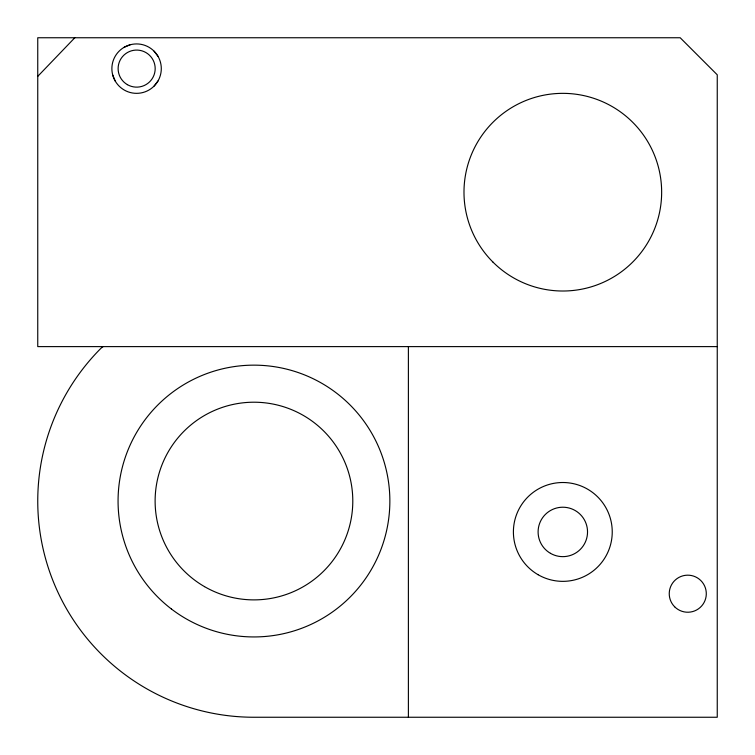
<?xml version="1.0" encoding="UTF-8"?>
<svg xmlns="http://www.w3.org/2000/svg" width="755" height="755" viewBox="0 0 755 755"><rect width="100%" height="100%" fill="white"/><g stroke="black" fill="none" stroke-linecap="round" stroke-linejoin="round"><path stroke-width="1.13" d="M154.058 86.108L157.984 80.993M37.75 76.359L74.811 37.75M103.095 346.611L101.076 348.168A216.204 216.204 0 0 0 253.954 717.25L717.25 717.25L717.25 74.811L680.189 37.75L37.75 37.75L37.75 346.611L717.25 346.611M124.235 47.235A24.707 24.707 0 0 1 161.296 68.639A24.707 24.707 0 0 1 124.235 90.034A24.707 24.707 0 0 1 124.235 47.235L130.19 44.771M154.058 51.161L157.984 56.285M112.721 75.028L115.185 80.993M408.389 346.611L408.389 717.25M171.451 609.03A135.9 135.9 0 0 0 388.731 518.506A135.9 135.9 0 0 0 201.689 375.603A135.9 135.9 0 0 0 171.451 609.03M492.93 262.07A98.839 98.839 0 0 0 658.284 217.761A98.839 98.839 0 0 0 537.239 96.716A98.839 98.839 0 0 0 492.93 262.07M674.668 606.812A18.535 18.535 0 0 0 705.67 598.498A18.535 18.535 0 0 0 682.973 575.801A18.535 18.535 0 0 0 674.668 606.812M127.378 84.654A18.535 18.535 0 0 0 155.181 68.611A18.535 18.535 0 0 0 127.378 52.557A18.535 18.535 0 0 0 127.378 84.654M204.539 586.644A98.839 98.839 0 0 0 352.793 501.046A98.839 98.839 0 0 0 204.539 415.448A98.839 98.839 0 0 0 204.539 586.644M538.107 574.725A49.415 49.415 0 0 0 612.239 531.935A49.415 49.415 0 0 0 538.107 489.136A49.415 49.415 0 0 0 538.107 574.725M550.461 553.33A24.707 24.707 0 0 0 587.532 531.935A24.707 24.707 0 0 0 550.461 510.531A24.707 24.707 0 0 0 550.461 553.33"/></g></svg>
